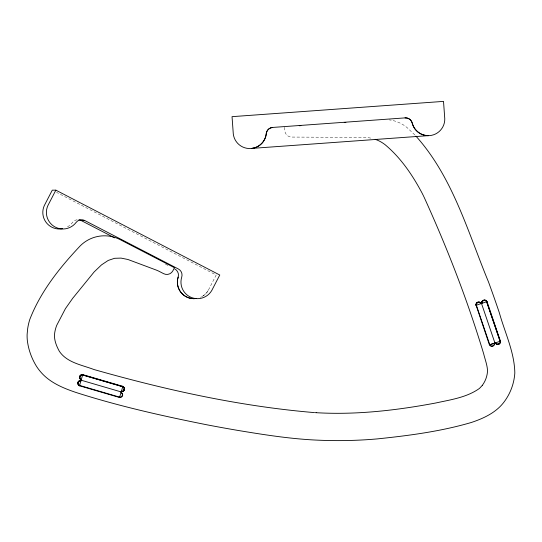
<?xml version="1.0" encoding="UTF-8"?>
<svg xmlns="http://www.w3.org/2000/svg" width="542" height="542" viewBox="0 0 542 542"><rect width="100%" height="100%" fill="white"/><g stroke="black" fill="none" stroke-linecap="round" stroke-linejoin="round"><path stroke-width="0.41" stroke-dasharray="2.71 2.03" d="M201.881 296.623A16.551 16.545 90 0 0 208.196 290.471L216.19 275.018L56.517 192.356M165.473 264.164L169.009 265.993M414.86 134.958L407.205 127.709A34.2 34.2 0 0 0 389.21 119.877M284.55 127.295L284.801 130.717A6.843 6.843 0 0 0 291.582 137.065L364.21 137.444A34.2 34.2 0 0 1 372.476 138.501M77.093 219.795A6.843 6.836 -90 0 0 72.54 222.444A16.551 16.545 -90 0 1 66.951 227.159M208.196 290.471A16.551 16.545 -90 0 1 200.472 297.321"/><path stroke-width="0.81" d="M84.43 220.357L178.352 268.974A6.843 6.836 -90 0 1 181.726 277.118A16.551 16.545 -90 0 0 211.78 290.471L219.767 275.018L55.853 190.161L47.865 205.614A16.551 16.545 -90 0 0 76.117 222.444A6.843 6.836 -90 0 1 84.708 220.499L81.131 220.499A6.843 6.836 -90 0 0 78.929 219.801M482.258 385.457L479.589 388.289A19.81 19.81 0 0 1 479.142 388.648C466.432 397.571 450.477 399.759 435.639 403.018C396.392 410.375 356.412 415.036 316.426 412.713M500.11 341.23L486.648 301.718L476.337 305.221L489.778 344.739L495.605 342.761A2.392 2.392 0 0 0 498.667 343.879A2.392 2.392 0 0 0 500.002 340.904M489.778 344.739L500.097 341.291L486.648 301.718M299.238 125.744L300.878 125.629M344.224 122.499L345.864 122.377M55.853 190.161L52.276 190.161L44.288 205.614A16.551 16.545 -90 0 0 62.52 228.704M316.25 412.699L315.166 412.645M314.448 412.604C239.693 406.337 165.981 389.969 93.915 369.508C82.093 364.99 67.174 362.761 59.478 351.48A22.12 22.12 0 0 1 59.234 351.087C56.144 345.437 53.563 338.852 54.789 332.314A35.603 35.603 0 0 1 56.727 325.335L65.447 308.608L72.885 298.039A8.333 8.333 0 0 1 73.278 297.592L94.145 271.942L101.537 264.862L108.224 260.431L114.599 258.297L121.049 258.1L127.966 259.503L155.513 269.78A34.2 34.2 0 0 1 159.531 271.549L163.684 273.696A6.843 6.843 0 0 0 172.905 270.763L174.477 267.728L120.161 239.625A34.2 34.2 0 0 0 80.433 245.662C59.959 267.294 40.63 291.433 29.796 319.462A60.365 60.365 0 0 0 27.676 328.608L27.134 334.279A44.004 44.004 0 0 0 27.324 340.356C28.367 349.353 31.504 358.086 36.185 365.83A48.502 48.502 0 0 0 40.284 371.446C49.369 382.456 62.98 388.072 76.158 392.516C119.01 406.249 163.034 416.06 207.132 424.847A1466.584 1466.584 0 0 0 238.521 430.517C264.557 434.826 290.708 438.952 317.111 440.131A453.884 453.884 0 0 0 360.796 440.043A444.562 444.562 0 0 0 377.32 438.898C408.98 435.599 440.809 431.452 471.418 422.455C483.688 418.37 496.276 412.516 504.168 401.839A53.943 53.943 0 0 0 514.819 373.018C514.487 352.124 504.853 332.625 499.345 312.788A1287.548 1287.548 0 0 0 488.532 282.016C467.834 232.023 452.821 177.207 415.883 136.076M81.124 380.199L121.184 391.927M80.846 220.357L114.626 237.843M422.57 194.029C412.896 175.649 401.033 157.939 384.962 144.592A34.2 34.2 0 0 0 375.172 139.308M422.801 194.49L423.275 195.466M423.526 195.974L423.776 196.489M424.02 197.003C447.164 247.89 467.522 300.132 483.64 353.689C484.995 359.319 487.637 366.074 487.502 371.514A26.585 26.585 0 0 1 482.244 385.45M481.492 303.466L494.934 343.018M119.321 397.069A2.392 2.392 0 0 0 122.241 395.613A2.392 2.392 0 0 0 120.988 392.598L121.388 391.236A2.392 2.392 0 0 0 124.064 389.373A2.392 2.392 0 0 0 122.397 386.568L82.987 375.044A2.392 2.392 0 0 0 80.067 376.507A2.392 2.392 0 0 0 81.32 379.522M79.911 385.545A2.392 2.392 0 0 1 78.244 382.74A2.392 2.392 0 0 1 80.921 380.877M494.263 343.215A2.392 2.392 0 0 1 492.515 345.972A2.392 2.392 0 0 1 489.643 344.427M482.163 303.242A2.392 2.392 0 0 1 483.911 300.485A2.392 2.392 0 0 1 486.784 302.029M476.425 305.553A2.392 2.392 0 0 1 477.759 302.572A2.392 2.392 0 0 1 480.822 303.696M428.559 135.635A16.551 16.551 0 0 1 412.286 123.061A6.843 6.843 0 0 0 405.152 117.885L272.511 127.451A6.843 6.843 0 0 0 266.197 133.603A16.551 16.551 0 0 1 233.297 134.01L232.044 116.659L443.519 101.388L444.772 118.739A16.551 16.551 0 0 1 412.15 123.061A6.843 6.843 0 0 0 405.023 117.885M272.673 127.451A6.843 6.843 0 0 0 266.359 133.603A16.551 16.551 0 0 1 252.037 148.386L428.593 135.635A16.551 16.551 0 0 1 425.965 135.459M178.149 277.118A16.551 16.545 90 0 0 195.919 298.554A16.551 16.545 -90 0 1 178.149 277.118A6.843 6.836 -90 0 0 174.775 268.974M123.698 389.129A2.053 2.053 0 0 1 123.617 389.407M78.529 382.727A2.053 2.053 0 0 1 78.61 382.449M475.951 304.719L489.318 344.536A2.737 2.737 0 0 0 494.636 343.452L495.449 343.174A2.737 2.737 0 0 0 500.327 340.796L487.075 301.833L485.774 300.37L487.109 301.921A2.737 2.737 0 0 0 481.791 303.005L480.978 303.283A2.737 2.737 0 0 0 476.1 305.661L476.161 303.744L477.495 302.321L479.413 302.145L480.978 303.283L479.711 302.24L477.99 302.138L476.56 303.059L475.957 304.665M481.784 302.768C481.574 302.334 482.678 299.916 484.202 300.085C488.118 300.315 480.754 299.59 481.784 302.734M500.469 341.643C500.381 344.014 500.388 339.292 500.469 341.643M77.852 383.194L78.339 384.813L79.681 385.829L119.226 397.401A2.737 2.737 0 0 0 121.394 392.422L121.638 391.602A2.737 2.737 0 0 0 122.492 386.243L83.082 374.718L81.3 374.8L83.082 374.718A2.737 2.737 0 0 0 80.914 379.691L80.67 380.518A2.737 2.737 0 0 0 79.816 385.877C77.689 385.369 77.167 382.266 78.949 381.06C82.506 379.725 77.377 380.938 77.852 383.194M124.464 388.871C123.922 393.106 124.504 385.802 124.464 388.871M79.579 377.279L79.918 378.655L80.914 379.691L79.884 378.594L79.593 377.09L80.141 375.674L81.341 374.786L80.06 375.789L79.579 377.279M82.641 374.969L79.579 385.423L119.64 397.151L122.749 386.717L82.641 374.969M123.983 390.409L123.644 390.816L123.955 390.45M499.92 343.323L498.755 344.217L497.271 344.373L498.715 344.231L499.893 343.357M123.217 391.161L122.289 391.548L123.19 391.182M122.289 391.548L121.638 391.602L122.248 391.554M122.539 386.256L124.22 387.747L122.587 386.27M496.784 344.238L496.431 344.075L496.75 344.224M496.187 343.933L495.496 343.242L496.154 343.906"/></g></svg>
